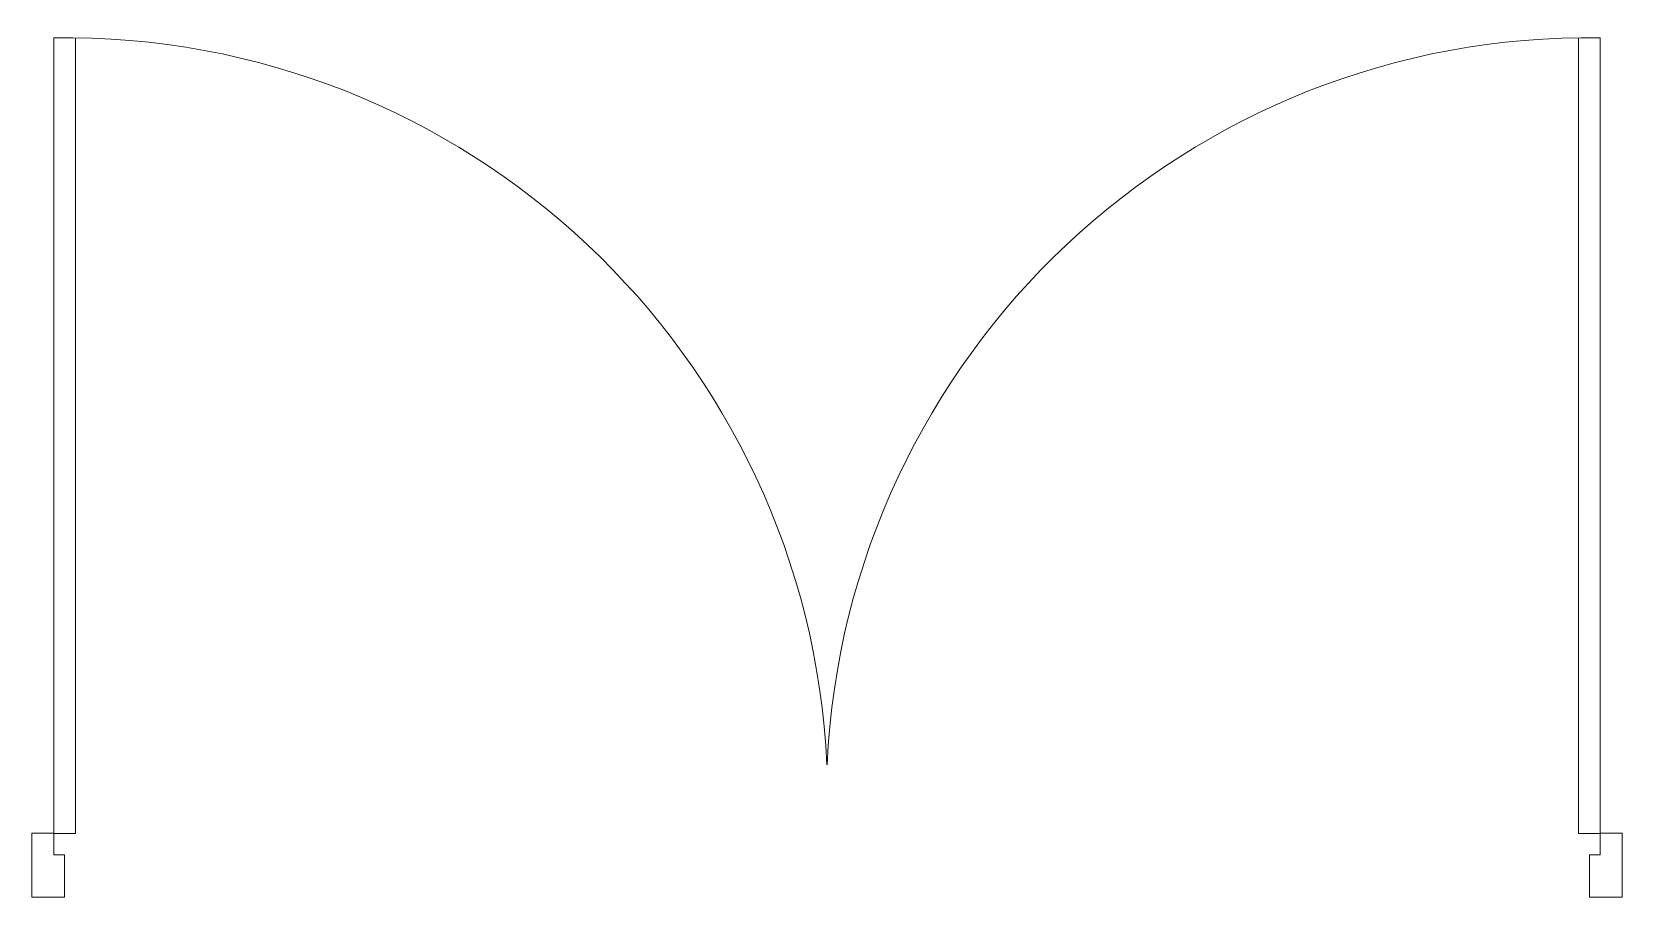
# Model space of a CAD drawing. Header units: inches. Extents: x -6210 to 141093, y -2740 to 21225.
# Drawn here: x 141021.3 to 141093.3, y 21185.9 to 21225.1 of the extents above; entities that cross this region are included whole.
import ezdxf

# ---------------------------------------------------------------- set-up
doc = ezdxf.new("R2010")
doc.units = ezdxf.units.IN
doc.header["$LTSCALE"] = 100
doc.header["$MEASUREMENT"] = 0
doc.layers.add('DOOR', color=11, linetype='Continuous', lineweight=5)
doc.layers.add('walls', color=1, linetype='Continuous')

# ---------------------------------------------------------------- blocks, each defined once
blk = doc.blocks.new('D')
at = {"layer": 'DOOR'}
for p, q in [((73476.826, 10997.382), (73476.826, 10955.349)), ((73477.981, 10955.349), (73477.981, 10997.382)), ((73557.361, 10955.349), (73557.361, 10997.382)), ((73558.516, 10997.382), (73558.516, 10955.349)), ((73475.671, 10955.365), (73476.826, 10955.365)), ((73475.671, 10951.977), (73475.671, 10955.365)), ((73476.826, 10955.365), (73476.826, 10954.21)), ((73476.826, 10955.349), (73477.981, 10955.349)), ((73558.516, 10955.349), (73557.361, 10955.349)), ((73559.671, 10955.365), (73558.516, 10955.365)), ((73558.516, 10955.365), (73558.516, 10954.21)), ((73559.671, 10951.977), (73559.671, 10955.365)), ((73476.826, 10954.21), (73477.403, 10954.21)), ((73477.403, 10954.21), (73477.403, 10951.977)), ((73557.938, 10954.21), (73557.938, 10951.977)), ((73558.516, 10954.21), (73557.938, 10954.21)), ((73477.403, 10951.977), (73475.671, 10951.977)), ((73557.938, 10951.977), (73559.671, 10951.977))]:
    blk.add_line(p, q, dxfattribs=at)
for centre, start, end in [((73477.403, 10957.074), 2.7057, 90.82091), ((73557.938, 10957.074), 89.17909, 177.2943)]:
    blk.add_arc(centre, 40.312, start, end, dxfattribs=at)

msp = doc.modelspace()

# ---------------------------------------------------------------- block references
at = {"layer": 'walls', "xscale": 0.8571428566935296, "yscale": 0.8571428566935296, "zscale": 0.8571428566935296}
msp.add_blockref('D', (78042.1536, 11798.51719), dxfattribs=at)

doc.saveas('drawing.dxf')
